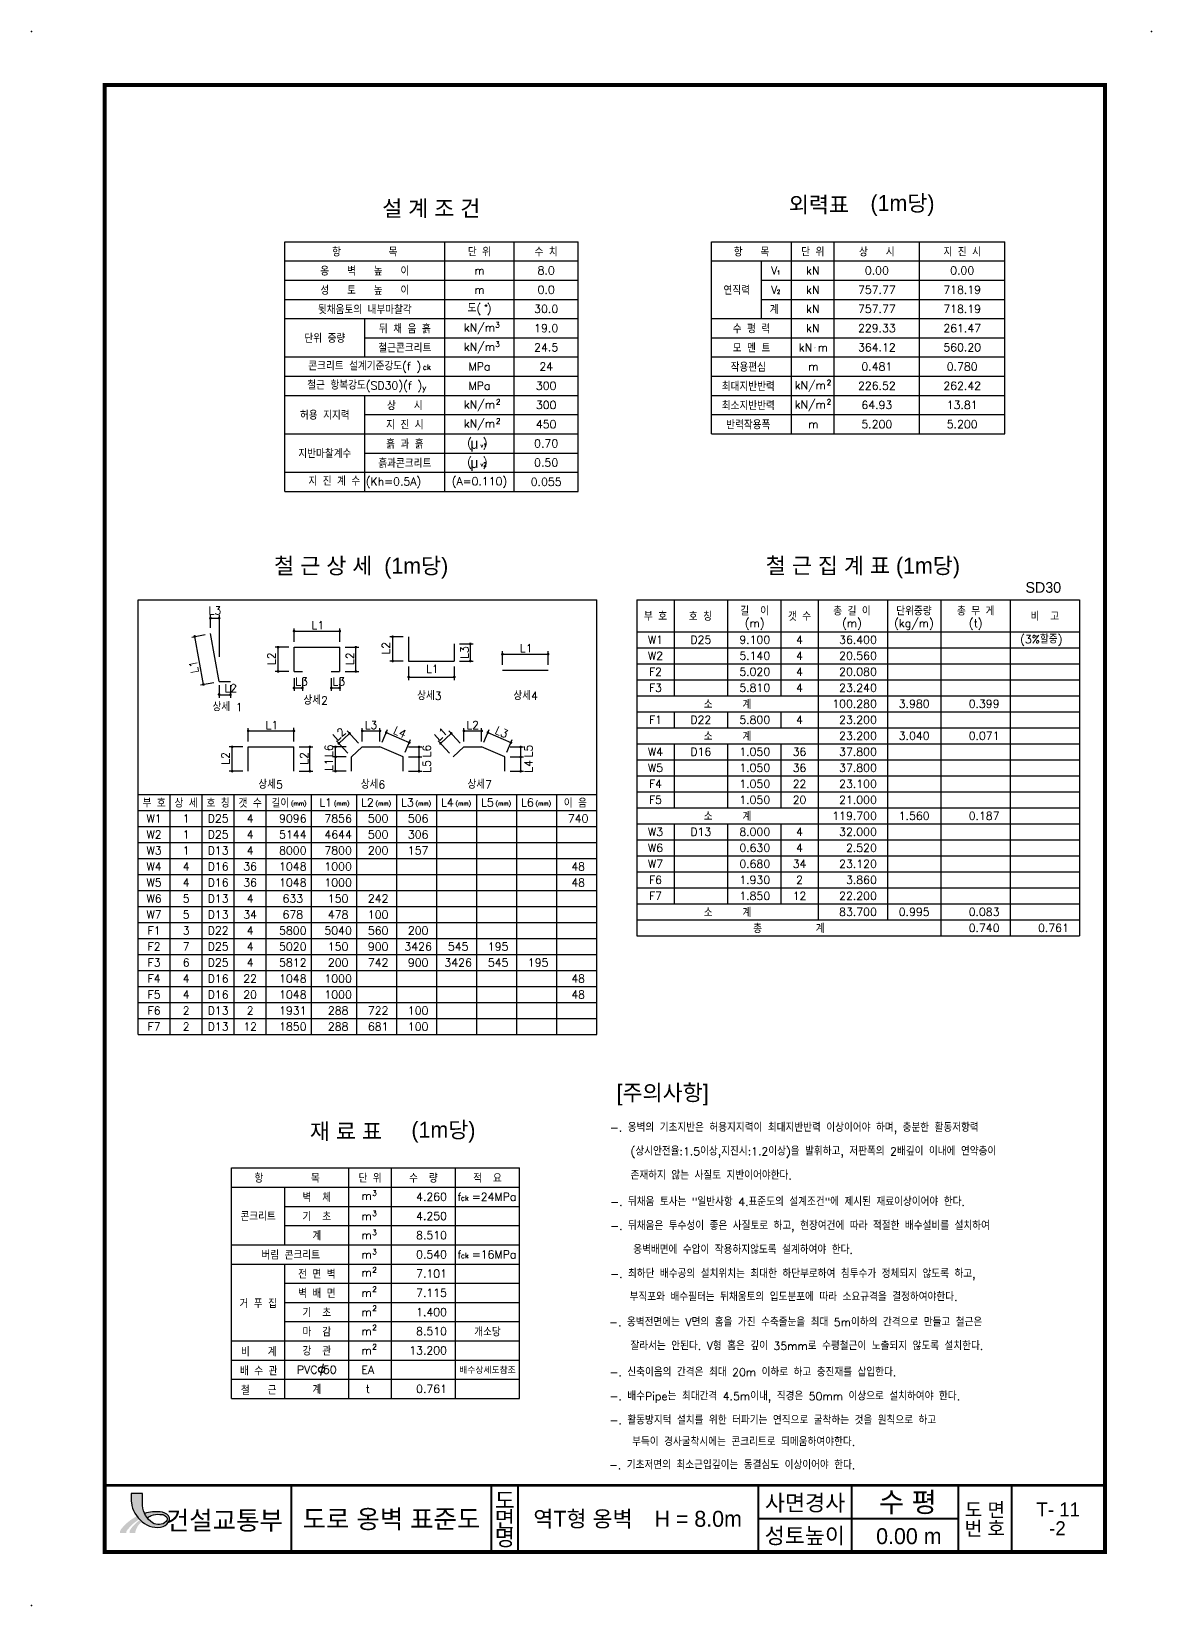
# Model space of a CAD drawing. Extents: x 5 to 845, y -4 to 586.
# Drawn here: x 425 to 845, y -4 to 586 of the extents above; entities that cross this region are included whole.
import ezdxf
from ezdxf.enums import TextEntityAlignment as Align

# ---------------------------------------------------------------- set-up
doc = ezdxf.new("R2010")
doc.units = 0
doc.header["$LTSCALE"] = 5
doc.header["$MEASUREMENT"] = 0
doc.layers.get('0').update_dxf_attribs({"linetype": 'CONTINUOUS'})
for name, color, linetype in [('3', 3, 'CONTINUOUS'), ('4', 4, 'CONTINUOUS'), ('DD', 7, 'CONTINUOUS'), ('NOTE', 7, 'CONTINUOUS')]:
    doc.layers.add(name, color=color, linetype=linetype)
doc.styles.add('GHS', font='romans', dxfattribs={"bigfont": 'ghs.shx'})
doc.styles.add('GREEKS', font='greeks.shx')
doc.styles.add('LOGO', font='')
doc.styles.get("Standard").update_dxf_attribs({"font": ''})
doc.styles.get('LOGO').set_extended_font_data('YDI2002')
doc.styles.get('STANDARD').set_extended_font_data('Expo M')

# ---------------------------------------------------------------- blocks, each defined once
blk = doc.blocks.new('STB24')
for p, q in [((27.1, -10.49), (27.1, -5.73)), ((30.39, -5.73), (30.39, -21.28)), ((27.1, -6.83), (30.39, -6.83)), ((58.46, -15.68), (58.46, -10.68)), ((58.46, -11.68), (75.6, -11.68)), ((75.6, -15.68), (75.6, -10.68)), ((20.12, -13.87), (25.14, -12.95)), ((24.48, -31.66), (21.2, -13.67)), ((56.46, -17.68), (51.36, -17.68)), ((52.46, -26.79), (52.46, -17.68)), ((77.6, -17.68), (82.7, -17.68)), ((81.6, -26.79), (81.6, -17.68)), ((99.43, -13.79), (94.33, -13.79)), ((95.43, -13.79), (95.43, -22.89)), ((120.56, -16.44), (125.66, -16.44)), ((124.56, -16.44), (124.56, -22.89)), ((99.43, -22.89), (94.33, -22.89)), ((120.56, -22.89), (125.66, -22.89)), ((136.58, -24.31), (136.58, -19.21)), ((136.58, -20.31), (153.72, -20.31)), ((153.72, -24.31), (153.72, -19.21)), ((56.46, -26.79), (51.36, -26.79)), ((58.46, -29.34), (58.46, -34.07)), ((61.62, -29.34), (61.62, -34.07)), ((72.44, -29.34), (72.44, -34.07)), ((75.6, -29.34), (75.6, -34.07)), ((77.6, -26.79), (82.7, -26.79)), ((101.43, -24.89), (101.43, -29.99)), ((101.43, -28.89), (118.56, -28.89)), ((118.56, -24.89), (118.56, -29.99)), ((23.4, -31.85), (28.42, -30.94)), ((30.39, -31.91), (30.39, -36.64)), ((34.6, -31.91), (34.6, -36.64)), ((58.46, -32.97), (61.62, -32.97)), ((72.44, -32.97), (75.6, -32.97)), ((30.39, -35.5), (34.95, -35.5)), ((41.26, -53.07), (41.26, -48.07)), ((41.26, -49.07), (58.4, -49.07)), ((58.4, -53.07), (58.4, -47.97)), ((78.64, -57.37), (74.4, -52.83)), ((75.25, -53.74), (79.27, -49.99)), ((82.66, -53.61), (78.41, -49.07)), ((84.03, -53.07), (84.03, -48.07)), ((84.03, -49.07), (90.68, -49.07)), ((90.68, -53.07), (90.68, -48.07)), ((91.48, -53.23), (93.52, -48.55)), ((93.02, -49.7), (101.66, -53.45)), ((100.12, -56.99), (102.16, -52.31)), ((116.77, -57.37), (112.53, -52.83)), ((113.38, -53.74), (117.4, -49.99)), ((120.79, -53.61), (116.54, -49.07)), ((122.16, -53.07), (122.16, -48.07)), ((122.16, -49.07), (128.81, -49.07)), ((128.81, -53.07), (128.81, -48.07)), ((129.61, -53.23), (131.65, -48.55)), ((131.15, -49.7), (139.79, -53.45)), ((138.25, -56.99), (140.29, -52.31)), ((39.26, -55.07), (34.16, -55.07)), ((35.26, -64.17), (35.26, -55.07)), ((60.4, -55.07), (65.5, -55.07)), ((64.4, -64.17), (64.4, -55.07)), ((78.01, -55.07), (72.91, -55.07)), ((78.01, -58.83), (72.91, -58.83)), ((74.01, -64.17), (74.01, -55.07)), ((101.32, -55.07), (106.42, -55.07)), ((101.32, -58.83), (106.42, -58.83)), ((105.32, -64.17), (105.32, -55.07)), ((139.45, -55.07), (144.55, -55.07)), ((139.45, -58.83), (144.55, -58.83)), ((143.45, -64.17), (143.45, -55.07)), ((39.26, -64.17), (34.16, -64.17)), ((60.4, -64.17), (65.5, -64.17)), ((78.01, -64.17), (72.91, -64.17)), ((101.32, -64.17), (106.42, -64.17)), ((139.45, -64.17), (144.55, -64.17))]:
    blk.add_line(p, q)
at = {"const_width": 0.5}
for points in [[(26.85, -6.83, 1), (27.35, -6.83, 1)], [(30.14, -6.83, 1), (30.64, -6.83, 1)], [(58.21, -11.68, 1), (58.71, -11.68, 1)], [(75.35, -11.68, 1), (75.85, -11.68, 1)], [(20.95, -13.67, 1), (21.45, -13.67, 1)], [(52.21, -17.68, 1), (52.71, -17.68, 1)], [(81.35, -17.68, 1), (81.85, -17.68, 1)], [(95.18, -13.79, 1), (95.68, -13.79, 1)], [(124.31, -16.44, 1), (124.81, -16.44, 1)], [(95.18, -22.89, 1), (95.68, -22.89, 1)], [(124.31, -22.89, 1), (124.81, -22.89, 1)], [(136.33, -20.31, 1), (136.83, -20.31, 1)], [(153.47, -20.31, 1), (153.97, -20.31, 1)], [(52.21, -26.79, 1), (52.71, -26.79, 1)], [(81.35, -26.79, 1), (81.85, -26.79, 1)], [(101.18, -28.89, 1), (101.68, -28.89, 1)], [(118.31, -28.89, 1), (118.81, -28.89, 1)], [(24.23, -31.66, 1), (24.73, -31.66, 1)], [(30.1, -35.38, 1), (30.6, -35.38, 1)], [(34.33, -35.52, 1), (34.83, -35.52, 1)], [(58.21, -32.97, 1), (58.71, -32.97, 1)], [(61.37, -32.97, 1), (61.87, -32.97, 1)], [(72.19, -32.97, 1), (72.69, -32.97, 1)], [(75.35, -32.97, 1), (75.85, -32.97, 1)], [(41.01, -49.07, 1), (41.51, -49.07, 1)], [(58.15, -49.07, 1), (58.65, -49.07, 1)], [(79.02, -49.99, 1), (79.52, -49.99, 1)], [(83.78, -49.07, 1), (84.28, -49.07, 1)], [(90.43, -49.07, 1), (90.93, -49.07, 1)], [(92.77, -49.7, 1), (93.27, -49.7, 1)], [(101.41, -53.45, 1), (101.91, -53.45, 1)], [(117.15, -49.99, 1), (117.65, -49.99, 1)], [(121.91, -49.07, 1), (122.41, -49.07, 1)], [(128.56, -49.07, 1), (129.06, -49.07, 1)], [(130.9, -49.7, 1), (131.4, -49.7, 1)], [(139.54, -53.45, 1), (140.04, -53.45, 1)], [(35.01, -55.07, 1), (35.51, -55.07, 1)], [(64.15, -55.07, 1), (64.65, -55.07, 1)], [(73.76, -55.07, 1), (74.26, -55.07, 1)], [(73.76, -58.83, 1), (74.26, -58.83, 1)], [(75, -53.74, 1), (75.5, -53.74, 1)], [(105.07, -55.07, 1), (105.57, -55.07, 1)], [(105.07, -58.83, 1), (105.57, -58.83, 1)], [(113.13, -53.74, 1), (113.63, -53.74, 1)], [(143.2, -55.07, 1), (143.7, -55.07, 1)], [(143.2, -58.83, 1), (143.7, -58.83, 1)], [(35.01, -64.17, 1), (35.51, -64.17, 1)], [(64.15, -64.17, 1), (64.65, -64.17, 1)], [(73.76, -64.17, 1), (74.26, -64.17, 1)], [(105.07, -64.17, 1), (105.57, -64.17, 1)], [(143.2, -64.17, 1), (143.7, -64.17, 1)]]:
    blk.add_lwpolyline(points, format="xyb", close=True, dxfattribs=at)
at = {"layer": '4'}
for p, q in [((30.39, -30.58), (27.1, -12.59)), ((58.46, -17.68), (75.6, -17.68)), ((58.46, -26.79), (58.46, -17.68)), ((75.6, -26.79), (75.6, -17.68)), ((101.43, -13.79), (101.43, -22.89)), ((118.56, -16.44), (118.56, -22.89)), ((101.43, -22.89), (118.56, -22.89)), ((58.46, -26.79), (61.62, -26.79)), ((72.34, -26.79), (75.5, -26.79)), ((136.58, -26.31), (153.72, -26.31)), ((30.39, -30.58), (34.6, -30.58)), ((41.26, -55.07), (58.4, -55.07)), ((41.26, -64.17), (41.26, -55.07)), ((58.4, -64.17), (58.4, -55.07)), ((80.01, -58.83), (84.03, -55.07)), ((80.01, -64.17), (80.01, -58.83)), ((84.03, -55.07), (90.68, -55.07)), ((99.32, -58.83), (90.68, -55.07)), ((99.32, -64.17), (99.32, -58.83)), ((118.14, -58.83), (122.16, -55.07)), ((122.16, -55.07), (128.81, -55.07)), ((137.45, -58.83), (128.81, -55.07)), ((137.45, -64.17), (137.45, -58.83))]:
    blk.add_line(p, q, dxfattribs=at)
at = {"layer": '3', "style": 'GHS'}
for s, p in [('L3', (26.39, -5.46)), ('L1', (65, -10.99)), ('L1', (143.12, -19.61)), ('L3', (58.89, -32.08)), ('L3', (72.86, -32.08)), ('L1', (107.96, -27.35)), ('L2', (32.33, -34.59)), ('상세3', (104.63, -37.45)), ('상세4', (140.71, -37.45)), ('상세 1', (27.89, -41.61)), ('상세2', (61.96, -39.18)), ('L1', (47.8, -48.37)), ('L3', (84.94, -48.37)), ('L2', (123.07, -48.37)), ('상세5', (45.07, -70.7)), ('상세6', (83.49, -70.7)), ('상세7', (123.49, -70.7))]:
    blk.add_text(s, height=3, dxfattribs=at).set_placement(p)
for s, rotation, p in [('L2', 90, (94.43, -20.48)), ('L2', 90, (51.46, -24.38)), ('L2', 90, (80.94, -24.38)), ('L3', 90, (123.9, -22.1)), ('L1', 100.3433, (22.75, -27.15)), ('L2', 43.11768, (74.63, -52.97)), ('L4', 336.49772, (95.4, -49.97)), ('L1', 43.11768, (112.76, -52.97)), ('L3', 336.49772, (133.53, -49.97)), ('L2', 90, (34.27, -61.76)), ('L2', 90, (63.74, -61.76)), ('L6', 90, (73.01, -58.89)), ('L6', 90, (109.73, -59.01)), ('L5', 90, (147.86, -59.01)), ('L1', 90, (73.01, -64.1)), ('L5', 90, (109.73, -64.75)), ('L4', 90, (147.86, -64.75))]:
    blk.add_text(s, height=3, rotation=rotation, dxfattribs=at).set_placement(p)
blk = doc.blocks.new('STB10')
at = {"layer": '3', "style": 'GHS'}
blk.add_text('소     계', height=1.5, dxfattribs=at).set_placement((17, 1.5), align=Align.MIDDLE)
blk = doc.blocks.new('STB11')
at = {"layer": '3', "style": 'GHS'}
blk.add_text('총         계', height=1.5, dxfattribs=at).set_placement((28.5, 1.5), align=Align.MIDDLE)
blk = doc.blocks.new('STB29')
at = {"color": 7}
blk.add_text('수 평', height=7.5, dxfattribs=at).set_placement((-0.36, 0.34), align=Align.MIDDLE)

msp = doc.modelspace()

# ---------------------------------------------------------------- hatches: boundary and pattern name
h = msp.add_hatch(color=256)
h.paths.add_polyline_path([(466.69, 33.44), (466.66, 37.98), (462.43, 37.98), (462.44, 34.99, 0.03091), (462.47, 34.6, 0.195234), (466.51, 27.42, 0.048773), (467.82, 26.46), (469.24, 27.94, -0.182508)])
h.paths.add_polyline_path([(470.39, 27, -0.043204), (469.24, 27.94), (467.82, 26.46, 0.20865), (474.43, 25.62, 0.196873), (476.71, 27.87, 0.097378), (476.8, 28.27), (476.8, 28.59, 0.134062), (476.37, 29.61, 0.192135), (473.29, 31.08, 0.088282), (467.43, 30.53, 0.055281), (468.39, 28.9, -0.029811), (469.93, 29.73, -0.109514), (473.14, 30.16, -0.032375), (473.77, 30.15, -0.176328), (475.58, 29.3, -0.163624), (475.87, 28.69), (475.88, 28.35, -0.244609), (475.48, 27.46, -0.353429)])
h.paths.add_polyline_path([(466.39, 27.42, -0.001257), (466.45, 27.47, -0.021921), (465.73, 28.1, 0.098135), (462.07, 24.45, 0.149016), (461.8, 23.57), (461.79, 23.19), (463.91, 23.19, -0.090864), (464.07, 23.94, -0.162446)])
h.paths.add_polyline_path([(465.5, 28.33, -0.033421), (464.55, 29.44, 0.117572), (458.53, 24.49, 0.163387), (458.2, 23.54), (458.2, 23.19), (460.53, 23.19), (460.53, 23.39, -0.156354), (460.73, 24, -0.107584)])

# ---------------------------------------------------------------- linework, layer by layer
for p, q in [((698.61, 500), (698.61, 478.4)), ((465, 210), (465, 373)), ((465, 373), (637, 373)), ((637, 210), (637, 373)), ((652, 373), (818, 373)), ((652, 373), (652, 247)), ((666, 373), (666, 337)), ((686, 373), (686, 337)), ((706, 373), (706, 337)), ((720, 373), (720, 253)), ((746, 373), (746, 253)), ((766, 373), (766, 247)), ((792, 373), (792, 247)), ((818, 373), (818, 247)), ((652, 361), (818, 361)), ((652, 355), (818, 355)), ((652, 349), (818, 349)), ((652, 343), (818, 343)), ((652, 337), (818, 337)), ((652, 331), (818, 331)), ((666, 331), (666, 325)), ((686, 331), (686, 325)), ((706, 331), (706, 325)), ((652, 325), (818, 325)), ((652, 319), (818, 319)), ((666, 319), (666, 295)), ((686, 319), (686, 295)), ((706, 319), (706, 295)), ((652, 313), (818, 313)), ((652, 307), (818, 307)), ((652, 301), (818, 301)), ((465, 300), (637, 300)), ((465, 300), (621, 300)), ((477, 210), (477, 300)), ((489, 210), (489, 300)), ((501, 210), (501, 300)), ((513, 210), (513, 300)), ((530, 210), (530, 300)), ((547, 210), (547, 300)), ((562, 210), (562, 300)), ((577, 210), (577, 300)), ((592, 210), (592, 300)), ((607, 210), (607, 300)), ((622, 210), (622, 300)), ((652, 295), (818, 295)), ((465, 294), (637, 294)), ((465, 288), (637, 288)), ((652, 289), (818, 289)), ((666, 289), (666, 259)), ((686, 289), (686, 259)), ((706, 289), (706, 259)), ((465, 282), (637, 282)), ((652, 283), (818, 283)), ((465, 276), (637, 276)), ((652, 277), (818, 277)), ((465, 270), (637, 270)), ((652, 271), (818, 271)), ((465, 264), (637, 264)), ((652, 265), (818, 265)), ((465, 258), (637, 258)), ((652, 259), (818, 259)), ((465, 252), (637, 252)), ((652, 253), (818, 253)), ((465, 246), (637, 246)), ((652, 247), (818, 247)), ((465, 240), (637, 240)), ((465, 234), (637, 234)), ((465, 228), (637, 228)), ((465, 222), (637, 222)), ((465, 216), (637, 216)), ((465, 210), (637, 210)), ((500, 160), (608, 160)), ((500, 73.6), (500, 160)), ((544, 73.6), (544, 160)), ((560, 73.6), (560, 160)), ((584, 73.6), (584, 160)), ((608, 73.6), (608, 160)), ((500, 152.8), (608, 152.8)), ((520, 131.2), (520, 152.8)), ((520, 145.6), (608, 145.6)), ((520, 138.4), (608, 138.4)), ((500, 131.2), (608, 131.2)), ((500, 124), (608, 124)), ((520, 73.6), (520, 124)), ((520, 116.8), (608, 116.8)), ((520, 109.6), (608, 109.6)), ((520, 102.4), (608, 102.4)), ((500, 95.2), (608, 95.2)), ((500, 88), (608, 88)), ((500, 80.8), (608, 80.8)), ((500, 73.6), (608, 73.6))]:
    msp.add_line(p, q)
at = {"const_width": 1.5}
msp.add_lwpolyline([(827.5, 16), (452.5, 16), (452.5, 566), (827.5, 566)], close=True, dxfattribs=at)
at = {"const_width": 1}
msp.add_lwpolyline([(452.5, 41), (827.5, 41)], dxfattribs=at)
msp.add_lwpolyline([(468.39, 28.9, -0.029811), (469.93, 29.73, -0.109514), (473.14, 30.16, -0.032375), (473.77, 30.15, -0.176328), (475.58, 29.3, -0.163624), (475.87, 28.69), (475.88, 28.35, -0.244609), (475.48, 27.46, -0.353429), (470.39, 27, -0.227506), (466.69, 33.44), (466.66, 37.98), (462.43, 37.98), (462.44, 34.99, 0.03091), (462.47, 34.6, 0.195234), (466.51, 27.42, 0.260069), (474.43, 25.62, 0.196873), (476.71, 27.87, 0.097378), (476.8, 28.27), (476.8, 28.59, 0.134062), (476.37, 29.61, 0.192135), (473.29, 31.08, 0.088282), (467.43, 30.53)], format="xyb")
for p in [(425, 586), (845, 586), (425, -4)]:
    msp.add_point(p)
at = {"layer": '3'}
msp.add_line((534.33, 86.6), (533.42, 82.2), dxfattribs=at)
at = {"layer": '3', "const_width": 0.0875}
msp.add_lwpolyline([(718.64, 467.45, 1), (718.91, 467.45, 1)], format="xyb", close=True, dxfattribs=at)
at = {"layer": '3'}
for centre, radius in [((595.42, 483.26), 0.3), ((533.78, 84.4), 1.1)]:
    msp.add_circle(centre, radius, dxfattribs=at)
at = {"layer": 'DD', "const_width": 0.75}
for points in [[(452.5, 16), (452.5, 41)], [(522.5, 16), (522.5, 41)], [(597.5, 16), (597.5, 41)], [(607.5, 16), (607.5, 41)], [(697.5, 16), (697.5, 41)], [(732.5, 16), (732.5, 41)], [(772.5, 16), (772.5, 41)], [(792.5, 16), (792.5, 41)], [(772.5, 28.5), (697.5, 28.5)]]:
    msp.add_lwpolyline(points, dxfattribs=at)
at = {"layer": 'NOTE'}
for p, q in [((520, 507.2), (630, 507.2)), ((520, 413.6), (520, 507.2)), ((580, 413.6), (580, 507.2)), ((606, 464), (606, 507.2)), ((630, 413.6), (630, 507.2)), ((680, 507.2), (790, 507.2)), ((680, 435.2), (680, 507.2)), ((710, 435.2), (710, 507.2)), ((726, 435.2), (726, 507.2)), ((758, 435.2), (758, 507.2)), ((790, 435.2), (790, 507.2)), ((520, 500), (630, 500)), ((680, 500), (790, 500)), ((520, 492.8), (630, 492.8)), ((698.61, 492.8), (790, 492.8)), ((520, 485.6), (630, 485.6)), ((698.61, 485.6), (790, 485.6)), ((520, 478.4), (630, 478.4)), ((550, 464), (550, 478.4)), ((680, 478.4), (790, 478.4)), ((550, 471.2), (630, 471.2)), ((680, 471.2), (790, 471.2)), ((520, 464), (630, 464)), ((606, 413.6), (606, 464)), ((680, 464), (790, 464)), ((520, 456.8), (630, 456.8)), ((680, 456.8), (790, 456.8)), ((520, 449.6), (630, 449.6)), ((550, 435.2), (550, 449.6)), ((680, 449.6), (790, 449.6)), ((550, 442.4), (630, 442.4)), ((680, 442.4), (790, 442.4)), ((520, 435.2), (630, 435.2)), ((550, 413.6), (550, 435.2)), ((680, 435.2), (790, 435.2)), ((550, 428), (630, 428)), ((520, 420.8), (630, 420.8)), ((520, 413.6), (630, 413.6))]:
    msp.add_line(p, q, dxfattribs=at)

# ---------------------------------------------------------------- block references
msp.add_blockref('STB29', (754, 34.5))
at = {"layer": '3'}
msp.add_blockref('STB24', (465, 372.9), dxfattribs=at)
at = {"layer": '3', "xscale": 2, "yscale": 2, "zscale": 2}
for name, p in [('STB10', (652, 331)), ('STB10', (652, 319)), ('STB10', (652, 289)), ('STB10', (652, 253)), ('STB11', (652, 247))]:
    msp.add_blockref(name, p, dxfattribs=at)

# ---------------------------------------------------------------- texts
for s, height, p in [('(1m당)', 6, (751.61, 521.17)), ('설 계 조 건', 6, (574.91, 519.77)), ('외력표', 6, (720.28, 521.17)), ('철 근 상 세  (1m당)', 6, (548.65, 385.24)), ('철 근 집 계 표 (1m당)', 6, (736.78, 385.3)), ('SD30', 4, (804.42, 377.61)), ('[주의사항]', 6, (661.66, 187.78)), ('재 료 표', 6, (542.9, 173.81)), ('(1m당)', 6, (579.47, 173.81)), ('도', 6, (602.5, 35.5)), ('도로 옹벽 표준도', 7, (560, 28.5)), ('면', 6, (602.5, 28.5)), ('도 면', 5.25, (782.5, 32)), ('명', 6, (602.5, 21.5)), ('성토높이', 6, (715, 22.25)), ('번 호', 5.25, (782.5, 25)), ('-2', 5.25, (809.71, 25))]:
    msp.add_text(s, height=height).set_placement(p, align=Align.MIDDLE)
msp.add_text('사면경사', height=6).set_placement((715.1, 31.5), align=Align.CENTER)
at = {"style": 'LOGO'}
msp.add_text('건설교통부', height=7, dxfattribs=at).set_placement((497.34, 27.96), align=Align.MIDDLE)
for s, height, p in [('역T형 옹벽', 6, (631.8, 28.5)), ('H = 8.0m', 6, (675, 28.5)), ('T- 11', 5.25, (810, 32)), ('0.00 m', 6, (754, 22))]:
    msp.add_text(s, height=height).set_placement(p, align=Align.MIDDLE_CENTER)
at = {"layer": '3', "style": 'GHS'}
for s, p in [('8.0', (618, 496.4)), ('0.0', (618, 489.2)), ('30.0', (618, 482)), ('19.0', (618, 474.8)), ('24.5', (618, 467.6)), ('24', (618, 460.4)), ('300', (618, 453.2)), ('300', (618, 446)), ('450', (618, 438.8)), ('0.70', (618, 431.6)), ('0.50', (618, 424.4)), ('(A=0.110)', (593, 417.2)), ('0.055', (618, 417.2)), ('비  고', (805, 367)), ('W1', (659, 358)), ('D25', (676, 358)), ('4', (713, 358)), ('W2', (659, 352)), ('4', (713, 352)), ('F2', (659, 346)), ('4', (713, 346)), ('F3', (659, 340)), ('4', (713, 340)), ('3.980', (756, 334)), ('F1', (659, 328)), ('D22', (676, 328)), ('4', (713, 328)), ('3.040', (756, 322)), ('W4', (659, 316)), ('D16', (676, 316)), ('36', (713, 316)), ('W5', (659, 310)), ('36', (713, 310)), ('F4', (659, 304)), ('22', (713, 304)), ('부 호', (471, 297)), ('상 세', (483, 297)), ('호 칭', (495, 297)), ('갯 수', (507, 297)), ('길이', (518.34, 297)), ('L1', (535.34, 297)), ('L2', (550.96, 297)), ('L3', (565.96, 297)), ('L4', (580.96, 297)), ('L5', (595.96, 297)), ('L6', (610.96, 297)), ('이 음', (628.94, 297)), ('F5', (659, 298)), ('20', (713, 298)), ('W1', (471, 291)), ('1', (483, 291)), ('D25', (495, 291)), ('4', (507, 291)), ('9096', (523, 291)), ('7856', (540, 291)), ('500', (555, 291)), ('506', (570, 291)), ('740', (630, 291)), ('1.560', (756, 292)), ('W2', (471, 285)), ('1', (483, 285)), ('D25', (495, 285)), ('4', (507, 285)), ('5144', (523, 285)), ('4644', (540, 285)), ('500', (555, 285)), ('306', (570, 285)), ('W3', (659, 286)), ('D13', (676, 286)), ('4', (713, 286)), ('W3', (471, 279)), ('1', (483, 279)), ('D13', (495, 279)), ('4', (507, 279)), ('8000', (523, 279)), ('7800', (540, 279)), ('200', (555, 279)), ('157', (570, 279)), ('W6', (659, 280)), ('4', (713, 280)), ('W4', (471, 273)), ('4', (483, 273)), ('D16', (495, 273)), ('36', (507, 273)), ('1048', (523, 273)), ('1000', (540, 273)), ('48', (630, 273)), ('W7', (659, 274)), ('34', (713, 274)), ('W5', (471, 267)), ('4', (483, 267)), ('D16', (495, 267)), ('36', (507, 267)), ('1048', (523, 267)), ('1000', (540, 267)), ('48', (630, 267)), ('F6', (659, 268)), ('2', (713, 268)), ('W6', (471, 261)), ('5', (483, 261)), ('D13', (495, 261)), ('4', (507, 261)), ('633', (523, 261)), ('150', (540, 261)), ('242', (555, 261)), ('F7', (659, 262)), ('12', (713, 262)), ('W7', (471, 255)), ('5', (483, 255)), ('D13', (495, 255)), ('34', (507, 255)), ('678', (523, 255)), ('478', (540, 255)), ('100', (555, 255)), ('0.995', (756, 256)), ('F1', (471, 249)), ('3', (483, 249)), ('D22', (495, 249)), ('4', (507, 249)), ('5800', (523, 249)), ('5040', (540, 249)), ('560', (555, 249)), ('200', (570, 249)), ('F2', (471, 243)), ('7', (483, 243)), ('D25', (495, 243)), ('4', (507, 243)), ('5020', (523, 243)), ('150', (540, 243)), ('900', (555, 243)), ('3426', (570, 243)), ('545', (585, 243)), ('195', (600, 243)), ('F3', (471, 237)), ('6', (483, 237)), ('D25', (495, 237)), ('4', (507, 237)), ('5812', (523, 237)), ('200', (540, 237)), ('742', (555, 237)), ('900', (570, 237)), ('3426', (585, 237)), ('545', (600, 237)), ('195', (615, 237)), ('F4', (471, 231)), ('4', (483, 231)), ('D16', (495, 231)), ('22', (507, 231)), ('1048', (523, 231)), ('1000', (540, 231)), ('48', (630, 231)), ('F5', (471, 225)), ('4', (483, 225)), ('D16', (495, 225)), ('20', (507, 225)), ('1048', (523, 225)), ('1000', (540, 225)), ('48', (630, 225)), ('F6', (471, 219)), ('2', (483, 219)), ('D13', (495, 219)), ('2', (507, 219)), ('1931', (523, 219)), ('288', (540, 219)), ('722', (555, 219)), ('100', (570, 219)), ('F7', (471, 213)), ('2', (483, 213)), ('D13', (495, 213)), ('12', (507, 213)), ('1850', (523, 213)), ('288', (540, 213)), ('681', (555, 213)), ('100', (570, 213))]:
    msp.add_text(s, height=3, dxfattribs=at).set_placement(p, align=Align.MIDDLE)
for s, p in [('0.00', (742, 496.4)), ('0.00', (774, 496.4)), ('757.77', (742, 489.2)), ('718.19', (774, 489.2)), ('757.77', (742, 482)), ('718.19', (774, 482)), ('229.33', (742, 474.8)), ('261.47', (774, 474.8)), ('364.12', (742, 467.6)), ('560.20', (774, 467.6)), ('0.481', (742, 460.4)), ('0.780', (774, 460.4)), ('226.52', (742, 453.2)), ('262.42', (774, 453.2)), ('64.93', (742, 446)), ('13.81', (774, 446)), ('5.200', (742, 438.8)), ('5.200', (774, 438.8))]:
    msp.add_text(s, height=3, dxfattribs=at).set_placement(p, align=Align.MIDDLE_CENTER)
at = {"layer": '3', "color": 3}
for s, height, style, p in [('m', 4, 'GREEKS', (591.09, 431)), ('m', 4, 'GREEKS', (591.09, 423.8)), ('부 호', 3, 'GHS', (659, 367)), ('호 칭', 3, 'GHS', (675.83, 367)), ('길  이', 3, 'GHS', (696.19, 369)), ('(m)', 3, 'GHS', (696.19, 364)), ('갯 수', 3, 'GHS', (713, 367)), ('총 길 이', 3, 'GHS', (732.68, 369)), ('(m)', 3, 'GHS', (732.68, 364)), ('(kg/m)', 3, 'GHS', (755.91, 364)), ('단위중량', 3, 'GHS', (755.91, 369)), ('총 무 게', 3, 'GHS', (779.08, 369)), ('(t)', 3, 'GHS', (779.08, 364)), ('항        목', 3, 'GHS', (520.87, 156.4)), ('단 위', 3, 'GHS', (552, 156.4)), ('수  량', 3, 'GHS', (572, 156.4)), ('적  요', 3, 'GHS', (596, 156.4)), ('벽  체', 3, 'GHS', (532, 149.2)), ('m', 3, 'GHS', (550.67, 149.6)), ('3', 2, 'GHS', (553.65, 150.6)), ('f', 3, 'GHS', (585.52, 149.2)), ('ck', 2, 'GHS', (587.48, 148.75)), ('=24MPa', 3, 'GHS', (598.48, 149.2)), ('콘크리트', 3, 'GHS', (510, 142.1)), ('기  초', 3, 'GHS', (532, 142)), ('m', 3, 'GHS', (550.67, 142)), ('3', 2, 'GHS', (553.65, 143)), ('계', 3, 'GHS', (532, 134.8)), ('3', 2, 'GHS', (553.65, 135.8)), ('m', 3, 'GHS', (550.67, 134.8)), ('버림 콘크리트', 3, 'GHS', (522.23, 127.6)), ('m', 3, 'GHS', (550.67, 127.6)), ('3', 2, 'GHS', (553.65, 128.6)), ('f', 3, 'GHS', (585.52, 127.6)), ('ck', 2, 'GHS', (587.48, 127.15)), ('=16MPa', 3, 'GHS', (598.48, 127.6)), ('전 면 벽', 3, 'GHS', (532, 120.4)), ('m', 3, 'GHS', (550.67, 120.8)), ('2', 2, 'GHS', (553.65, 121.8)), ('벽 배 면', 3, 'GHS', (532, 113.2)), ('m', 3, 'GHS', (550.67, 113.2)), ('2', 2, 'GHS', (553.65, 114.6)), ('거 푸 집', 3, 'GHS', (510, 109.4)), ('기  초', 3, 'GHS', (532, 106)), ('m', 3, 'GHS', (550.67, 106)), ('2', 2, 'GHS', (553.65, 107.4)), ('마  감', 3, 'GHS', (532, 98.8)), ('2', 2, 'GHS', (553.65, 100.2)), ('개소당', 3, 'GHS', (596, 98.8)), ('m', 3, 'GHS', (550.67, 98.8)), ('비   계', 3, 'GHS', (510.23, 91.35)), ('강  관', 3, 'GHS', (532, 91.6)), ('m', 3, 'GHS', (550.67, 91.6)), ('2', 2, 'GHS', (553.65, 93)), ('배 수 관', 3, 'GHS', (510.23, 84.15)), ('PVC 50', 3, 'GHS', (532, 84.4)), ('EA', 3, 'GHS', (551.1, 84.4)), ('배수상세도참조', 2.35, 'GHS', (596, 84.4)), ('철   근', 3, 'GHS', (510.23, 76.95)), ('계', 3, 'GHS', (532, 77.2)), ('t', 3, 'GHS', (551.1, 77.2))]:
    msp.add_text(s, height=height, dxfattribs=dict(at, style=style)).set_placement(p, align=Align.MIDDLE)
at = {"layer": '3', "style": 'GHS'}
for s, height, p in [('(3%할증)', 3, (795.71, 356.66)), ('(mm)', 1.536, (522.35, 295.91)), ('(mm)', 1.536, (538.43, 295.91)), ('(mm)', 1.536, (554.05, 295.91)), ('(mm)', 1.536, (569.05, 295.91)), ('(mm)', 1.536, (584.05, 295.91)), ('(mm)', 1.536, (599.05, 295.91)), ('(mm)', 1.536, (614.05, 295.91))]:
    msp.add_text(s, height=height, dxfattribs=at).set_placement(p)
for s, p in [('9.100', (702, 358)), ('36.400', (742, 358)), ('5.140', (702, 352)), ('20.560', (742, 352)), ('5.020', (702, 346)), ('20.080', (742, 346)), ('5.810', (702, 340)), ('23.240', (742, 340)), ('100.280', (742, 334)), ('0.399', (788, 334)), ('5.800', (702, 328)), ('23.200', (742, 328)), ('23.200', (742, 322)), ('0.071', (788, 322)), ('1.050', (702, 316)), ('37.800', (742, 316)), ('1.050', (702, 310)), ('37.800', (742, 310)), ('1.050', (702, 304)), ('23.100', (742, 304)), ('1.050', (702, 298)), ('21.000', (742, 298)), ('119.700', (742, 292)), ('0.187', (788, 292)), ('8.000', (702, 286)), ('32.000', (742, 286)), ('0.630', (702, 280)), ('2.520', (742, 280)), ('0.680', (702, 274)), ('23.120', (742, 274)), ('1.930', (702, 268)), ('3.860', (742, 268)), ('1.850', (702, 262)), ('22.200', (742, 262)), ('83.700', (742, 256)), ('0.083', (788, 256)), ('0.740', (788, 250)), ('0.761', (814, 250)), ('4.260', (580.8, 149.2)), ('4.250', (580.8, 142)), ('8.510', (580.8, 134.8)), ('0.540', (580.8, 127.6)), ('7.101', (580.8, 120.4)), ('7.115', (580.8, 113.2)), ('1.400', (580.8, 106)), ('8.510', (580.8, 98.8)), ('13.200', (580.8, 91.6)), ('0.761', (580.8, 77.2))]:
    msp.add_text(s, height=3, dxfattribs=at).set_placement(p, align=Align.MIDDLE_RIGHT)
at = {"layer": '3', "color": 3, "style": 'GHS'}
for s, p in [('-. 옹벽의 기초지반은 허용지지력이 최대지반반력 이상이어야 하며, 충분한 활동저항력', (641.9, 173.61)), ('(상시안전율:1.5이상,지진시:1.2이상)을 발휘하고, 저판폭의 2배깊이 이내에 연약층이 ', (649.65, 164.73)), ('존재하지 않는 사질토 지반이어야한다.', (649.65, 155.71)), ('-. 뒤채움 토사는 "일반사항 4.표준도의 설계조건"에 제시된 재료이상이어야 한다.', (641.99, 145.82)), ('-. 뒤채움은 투수성이 좋은 사질토로 하고, 현장여건에 따라 적절한 배수설비를 설치하여', (641.99, 136.82)), ('옹벽배면에 수압이 작용하지않도록 설계하여야 한다.', (650.63, 127.85)), ('-. 최하단 배수공의 설치위치는 최대한 하단부로하여 침투수가 정체되지 않도록 하고,', (641.99, 118.82)), (' 부직포와 배수필터는 뒤채움토의 입도분포에 따라 소요규격을 결정하여야한다.', (647.25, 110.15)), ('-. 옹벽전면에는 V면의 홈을 가진 수축줄눈을 최대 5m이하의 간격으로 만들고 철근은', (641.6, 100.67)), ('잘라서는 안된다. V형 홈은 깊이 35mm로 수평철근이 노출되지 않도록 설치한다.', (649.61, 91.78)), ('-. 신축이음의 간격은 최대 20m 이하로 하고 충진재를 삽입한다.', (641.75, 81.93)), ('-. 배수Pipe는 최대간격 4.5m이내, 직경은 50mm 이상으로 설치하여야 한다.', (641.75, 72.93)), ('-. 활동방지턱 설치를 위한 터파기는 연직으로 굴착하는 것을 원칙으로 하고', (641.75, 63.93)), ('부득이 경사굴착시에는 콘크리트로 되메움하여야한다.', (650.23, 55.84)), ('-. 기초저면의 최소근입깊이는 동결심도 이상이어야 한다.', (641.56, 47.15))]:
    msp.add_text(s, height=3, dxfattribs=at).set_placement(p)
at = {"layer": 'NOTE', "color": 3, "style": 'GHS'}
for s, height, p in [('항        목', 3, (550, 503.6)), ('단 위', 3, (593, 503.6)), ('수 치', 3, (618, 503.6)), ('항   목', 3, (695, 503.6)), ('단 위', 3, (718, 503.6)), ('상   시', 3, (742, 503.6)), ('지 진 시', 3, (774, 503.6)), ('옹   벽   높   이', 3, (550, 496.4)), ('m', 3, (593, 496.4)), ('V', 3, (703.47, 496.4)), ('1', 1.5, (705.16, 495.63)), ('kN', 3, (718, 496.4)), ('성   토   높   이', 3, (550, 489.2)), ('m', 3, (593, 489.2)), ('연직력', 3, (689.46, 489.2)), ('V', 3, (703.47, 489.2)), ('kN', 3, (718, 489.2)), ('도( )', 3, (593, 482)), ('2', 1.5, (705.16, 488.43)), ('뒷채움토의 내부마찰각', 3, (550, 482)), ('계', 3, (703.47, 482)), ('kN', 3, (718, 482)), ('단위 중량', 3, (535, 471.2)), ('뒤 채 움 흙', 3, (565, 474.8)), ('kN/m', 3, (593, 474.8)), ('3', 2, (599.77, 475.99)), ('수 평 력', 3, (695, 474.8)), ('kN', 3, (718, 474.8)), ('철근콘크리트', 3, (565, 467.6)), ('kN/m', 3, (593, 467.6)), ('3', 2, (599.77, 468.79)), ('모 멘 트', 3, (695, 467.6)), ('kN m', 3, (718.2, 467.6)), ('콘크리트 설계기준강도(f )', 3, (550, 460.4)), ('ck', 2, (573.24, 460.17)), ('MPa', 3, (593, 460.4)), ('작용편심', 3, (693.79, 460.4)), ('m', 3, (718.2, 460.4)), ('철근 항복강도(SD30)(f )', 3, (550, 453.2)), ('MPa', 3, (593, 453.2)), ('최대지반반력', 3, (693.79, 453.2)), ('kN/m', 3, (717.05, 453.2)), ('2', 2, (724.05, 454.39)), ('y', 2, (572.31, 452.1)), ('허용 지지력', 3, (535, 442.4)), ('상   시', 3, (565, 446)), ('kN/m', 3, (593, 446)), ('2', 2, (600.02, 447.19)), ('최소지반반력', 3, (693.79, 446)), ('kN/m', 3, (717.05, 446)), ('2', 2, (724.05, 447.19)), ('지 진 시', 3, (565, 438.8)), ('kN/m', 3, (593, 438.8)), ('2', 2, (600.02, 439.99)), ('반력작용폭', 3, (693.79, 438.8)), ('m', 3, (718.2, 438.8)), ('흙 과 흙', 3, (565, 431.6)), ('(  )', 3, (592.22, 431.6)), ('v1', 1.5, (594.52, 430.83)), ('지반마찰계수', 3, (535, 428)), ('흙과콘크리트', 3, (565, 424.4)), ('(  )', 3, (592.22, 424.4)), ('지 진 계 수 (Kh=0.5A)', 3, (550, 417.2)), ('v2', 1.5, (594.52, 423.63))]:
    msp.add_text(s, height=height, dxfattribs=at).set_placement(p, align=Align.MIDDLE)

doc.saveas('drawing.dxf')
